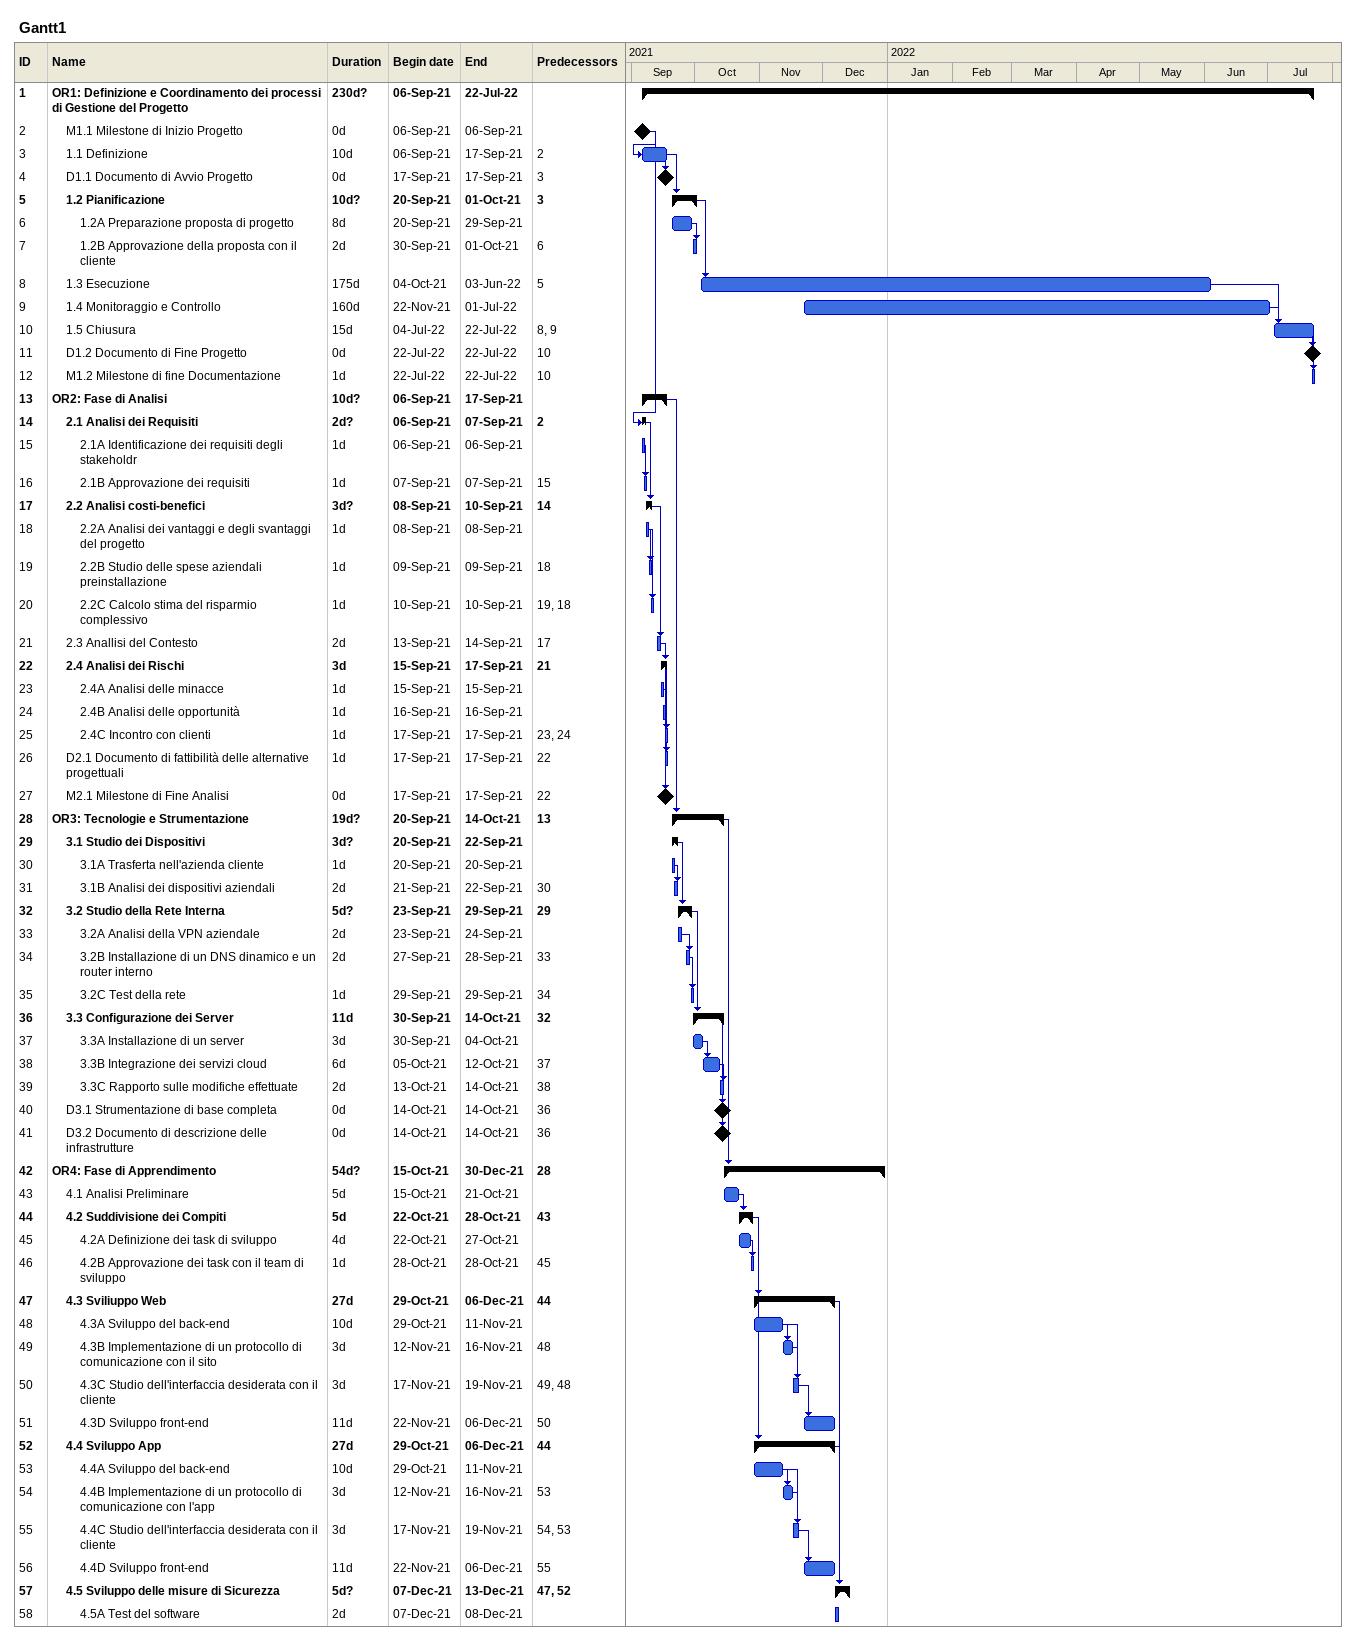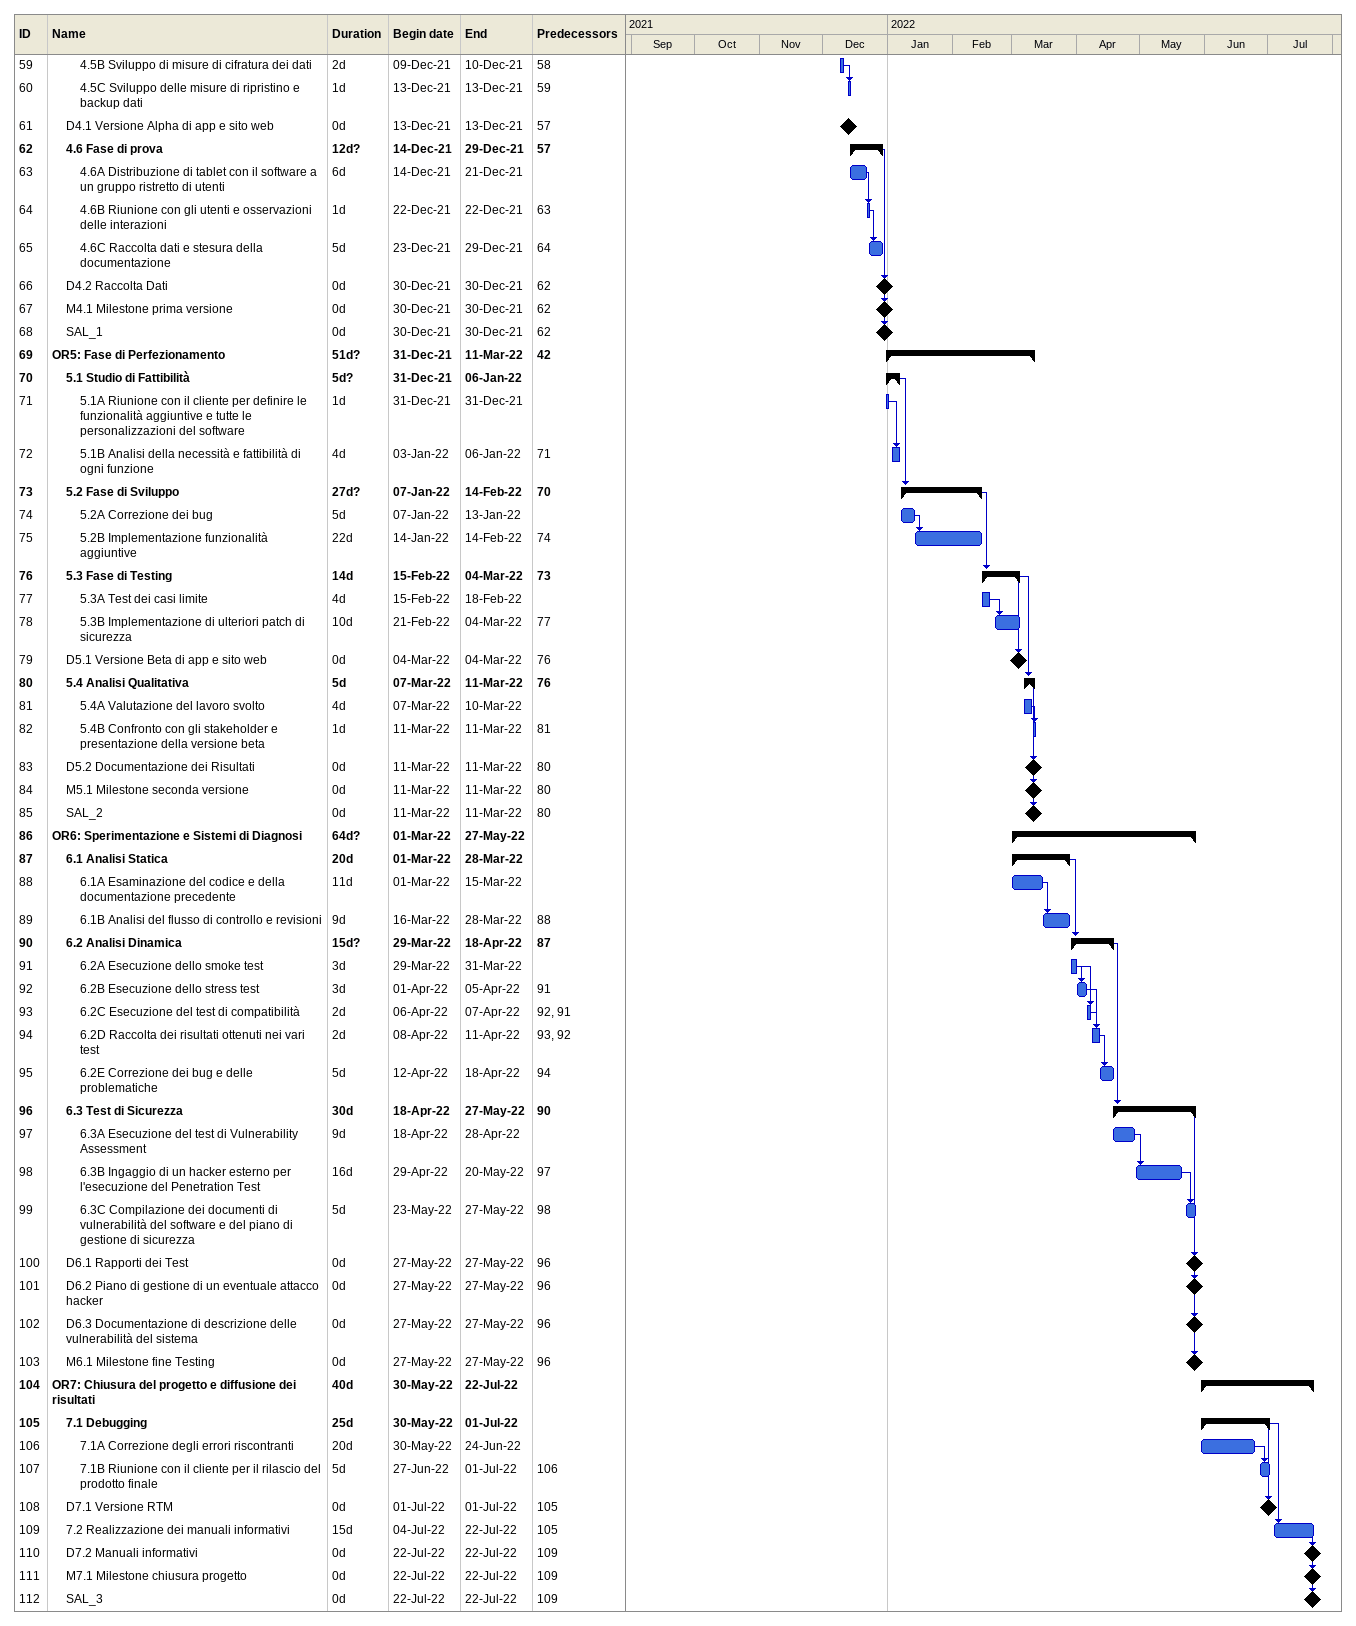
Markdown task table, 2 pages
Gantt1

| ID | Level | Task | Duration | Start | Finish | Predecessors |
|---|---|---|---|---|---|---|
| 1 | 1 | **OR1: Definizione e Coordinamento dei processi di Gestione del Progetto** | 230d? | 2021-09-06 | 2022-07-22 |  |
| 2 | 2 | M1.1 Milestone di Inizio Progetto | 0d | 2021-09-06 | 2021-09-06 |  |
| 3 | 2 | 1.1 Definizione | 10d | 2021-09-06 | 2021-09-17 | 2 |
| 4 | 2 | D1.1 Documento di Avvio Progetto | 0d | 2021-09-17 | 2021-09-17 | 3 |
| 5 | 2 | **1.2 Pianificazione** | 10d? | 2021-09-20 | 2021-10-01 | 3 |
| 6 | 3 | 1.2A Preparazione proposta di progetto | 8d | 2021-09-20 | 2021-09-29 |  |
| 7 | 3 | 1.2B Approvazione della proposta con il cliente | 2d | 2021-09-30 | 2021-10-01 | 6 |
| 8 | 2 | 1.3 Esecuzione | 175d | 2021-10-04 | 2022-06-03 | 5 |
| 9 | 2 | 1.4 Monitoraggio e Controllo | 160d | 2021-11-22 | 2022-07-01 |  |
| 10 | 2 | 1.5 Chiusura | 15d | 2022-07-04 | 2022-07-22 | 8, 9 |
| 11 | 2 | D1.2 Documento di Fine Progetto | 0d | 2022-07-22 | 2022-07-22 | 10 |
| 12 | 2 | M1.2 Milestone di fine Documentazione | 1d | 2022-07-22 | 2022-07-22 | 10 |
| 13 | 1 | **OR2: Fase di Analisi** | 10d? | 2021-09-06 | 2021-09-17 |  |
| 14 | 2 | **2.1 Analisi dei Requisiti** | 2d? | 2021-09-06 | 2021-09-07 | 2 |
| 15 | 3 | 2.1A Identificazione dei requisiti degli stakeholdr | 1d | 2021-09-06 | 2021-09-06 |  |
| 16 | 3 | 2.1B Approvazione dei requisiti | 1d | 2021-09-07 | 2021-09-07 | 15 |
| 17 | 2 | **2.2 Analisi costi-benefici** | 3d? | 2021-09-08 | 2021-09-10 | 14 |
| 18 | 3 | 2.2A Analisi dei vantaggi e degli svantaggi del progetto | 1d | 2021-09-08 | 2021-09-08 |  |
| 19 | 3 | 2.2B Studio delle spese aziendali preinstallazione | 1d | 2021-09-09 | 2021-09-09 | 18 |
| 20 | 3 | 2.2C Calcolo stima del risparmio complessivo | 1d | 2021-09-10 | 2021-09-10 | 19, 18 |
| 21 | 2 | 2.3 Anallisi del Contesto | 2d | 2021-09-13 | 2021-09-14 | 17 |
| 22 | 2 | **2.4 Analisi dei Rischi** | 3d | 2021-09-15 | 2021-09-17 | 21 |
| 23 | 3 | 2.4A Analisi delle minacce | 1d | 2021-09-15 | 2021-09-15 |  |
| 24 | 3 | 2.4B Analisi delle opportunità | 1d | 2021-09-16 | 2021-09-16 |  |
| 25 | 3 | 2.4C Incontro con clienti | 1d | 2021-09-17 | 2021-09-17 | 23, 24 |
| 26 | 2 | D2.1 Documento di fattibilità delle alternative progettuali | 1d | 2021-09-17 | 2021-09-17 | 22 |
| 27 | 2 | M2.1 Milestone di Fine Analisi | 0d | 2021-09-17 | 2021-09-17 | 22 |
| 28 | 1 | **OR3: Tecnologie e Strumentazione** | 19d? | 2021-09-20 | 2021-10-14 | 13 |
| 29 | 2 | **3.1 Studio dei Dispositivi** | 3d? | 2021-09-20 | 2021-09-22 |  |
| 30 | 3 | 3.1A Trasferta nell'azienda cliente | 1d | 2021-09-20 | 2021-09-20 |  |
| 31 | 3 | 3.1B Analisi dei dispositivi aziendali | 2d | 2021-09-21 | 2021-09-22 | 30 |
| 32 | 2 | **3.2 Studio della Rete Interna** | 5d? | 2021-09-23 | 2021-09-29 | 29 |
| 33 | 3 | 3.2A Analisi della VPN aziendale | 2d | 2021-09-23 | 2021-09-24 |  |
| 34 | 3 | 3.2B Installazione di un DNS dinamico e un router interno | 2d | 2021-09-27 | 2021-09-28 | 33 |
| 35 | 3 | 3.2C Test della rete | 1d | 2021-09-29 | 2021-09-29 | 34 |
| 36 | 2 | **3.3 Configurazione dei Server** | 11d | 2021-09-30 | 2021-10-14 | 32 |
| 37 | 3 | 3.3A Installazione di un server | 3d | 2021-09-30 | 2021-10-04 |  |
| 38 | 3 | 3.3B Integrazione dei servizi cloud | 6d | 2021-10-05 | 2021-10-12 | 37 |
| 39 | 3 | 3.3C Rapporto sulle modifiche effettuate | 2d | 2021-10-13 | 2021-10-14 | 38 |
| 40 | 2 | D3.1 Strumentazione di base completa | 0d | 2021-10-14 | 2021-10-14 | 36 |
| 41 | 2 | D3.2 Documento di descrizione delle infrastrutture | 0d | 2021-10-14 | 2021-10-14 | 36 |
| 42 | 1 | **OR4: Fase di Apprendimento** | 54d? | 2021-10-15 | 2021-12-30 | 28 |
| 43 | 2 | 4.1 Analisi Preliminare | 5d | 2021-10-15 | 2021-10-21 |  |
| 44 | 2 | **4.2 Suddivisione dei Compiti** | 5d | 2021-10-22 | 2021-10-28 | 43 |
| 45 | 3 | 4.2A Definizione dei task di sviluppo | 4d | 2021-10-22 | 2021-10-27 |  |
| 46 | 3 | 4.2B Approvazione dei task con il team di sviluppo | 1d | 2021-10-28 | 2021-10-28 | 45 |
| 47 | 2 | **4.3 Sviliuppo Web** | 27d | 2021-10-29 | 2021-12-06 | 44 |
| 48 | 3 | 4.3A Sviluppo del back-end | 10d | 2021-10-29 | 2021-11-11 |  |
| 49 | 3 | 4.3B Implementazione di un protocollo di comunicazione con il sito | 3d | 2021-11-12 | 2021-11-16 | 48 |
| 50 | 3 | 4.3C Studio dell'interfaccia desiderata con il cliente | 3d | 2021-11-17 | 2021-11-19 | 49, 48 |
| 51 | 3 | 4.3D Sviluppo front-end | 11d | 2021-11-22 | 2021-12-06 | 50 |
| 52 | 2 | **4.4 Sviluppo App** | 27d | 2021-10-29 | 2021-12-06 | 44 |
| 53 | 3 | 4.4A Sviluppo del back-end | 10d | 2021-10-29 | 2021-11-11 |  |
| 54 | 3 | 4.4B Implementazione di un protocollo di comunicazione con l'app | 3d | 2021-11-12 | 2021-11-16 | 53 |
| 55 | 3 | 4.4C Studio dell'interfaccia desiderata con il cliente | 3d | 2021-11-17 | 2021-11-19 | 54, 53 |
| 56 | 3 | 4.4D Sviluppo front-end | 11d | 2021-11-22 | 2021-12-06 | 55 |
| 57 | 2 | **4.5 Sviluppo delle misure di Sicurezza** | 5d? | 2021-12-07 | 2021-12-13 | 47, 52 |
| 58 | 3 | 4.5A Test del software | 2d | 2021-12-07 | 2021-12-08 |  |
| 59 | 3 | 4.5B Sviluppo di misure di cifratura dei dati | 2d | 2021-12-09 | 2021-12-10 | 58 |
| 60 | 3 | 4.5C Sviluppo delle misure di ripristino e backup dati | 1d | 2021-12-13 | 2021-12-13 | 59 |
| 61 | 2 | D4.1 Versione Alpha di app e sito web | 0d | 2021-12-13 | 2021-12-13 | 57 |
| 62 | 2 | **4.6 Fase di prova** | 12d? | 2021-12-14 | 2021-12-29 | 57 |
| 63 | 3 | 4.6A Distribuzione di tablet con il software a un gruppo ristretto di utenti | 6d | 2021-12-14 | 2021-12-21 |  |
| 64 | 3 | 4.6B Riunione con gli utenti e osservazioni delle interazioni | 1d | 2021-12-22 | 2021-12-22 | 63 |
| 65 | 3 | 4.6C Raccolta dati e stesura della documentazione | 5d | 2021-12-23 | 2021-12-29 | 64 |
| 66 | 2 | D4.2 Raccolta Dati | 0d | 2021-12-30 | 2021-12-30 | 62 |
| 67 | 2 | M4.1 Milestone prima versione | 0d | 2021-12-30 | 2021-12-30 | 62 |
| 68 | 2 | SAL_1 | 0d | 2021-12-30 | 2021-12-30 | 62 |
| 69 | 1 | **OR5: Fase di Perfezionamento** | 51d? | 2021-12-31 | 2022-03-11 | 42 |
| 70 | 2 | **5.1 Studio di Fattibilità** | 5d? | 2021-12-31 | 2022-01-06 |  |
| 71 | 3 | 5.1A Riunione con il cliente per definire le funzionalità aggiuntive e tutte le personalizzazioni del software | 1d | 2021-12-31 | 2021-12-31 |  |
| 72 | 3 | 5.1B Analisi della necessità e fattibilità di ogni funzione | 4d | 2022-01-03 | 2022-01-06 | 71 |
| 73 | 2 | **5.2 Fase di Sviluppo** | 27d? | 2022-01-07 | 2022-02-14 | 70 |
| 74 | 3 | 5.2A Correzione dei bug | 5d | 2022-01-07 | 2022-01-13 |  |
| 75 | 3 | 5.2B Implementazione funzionalità aggiuntive | 22d | 2022-01-14 | 2022-02-14 | 74 |
| 76 | 2 | **5.3 Fase di Testing** | 14d | 2022-02-15 | 2022-03-04 | 73 |
| 77 | 3 | 5.3A Test dei casi limite | 4d | 2022-02-15 | 2022-02-18 |  |
| 78 | 3 | 5.3B Implementazione di ulteriori patch di sicurezza | 10d | 2022-02-21 | 2022-03-04 | 77 |
| 79 | 2 | D5.1 Versione Beta di app e sito web | 0d | 2022-03-04 | 2022-03-04 | 76 |
| 80 | 2 | **5.4 Analisi Qualitativa** | 5d | 2022-03-07 | 2022-03-11 | 76 |
| 81 | 3 | 5.4A Valutazione del lavoro svolto | 4d | 2022-03-07 | 2022-03-10 |  |
| 82 | 3 | 5.4B Confronto con gli stakeholder e presentazione della versione beta | 1d | 2022-03-11 | 2022-03-11 | 81 |
| 83 | 2 | D5.2 Documentazione dei Risultati | 0d | 2022-03-11 | 2022-03-11 | 80 |
| 84 | 2 | M5.1 Milestone seconda versione | 0d | 2022-03-11 | 2022-03-11 | 80 |
| 85 | 2 | SAL_2 | 0d | 2022-03-11 | 2022-03-11 | 80 |
| 86 | 1 | **OR6: Sperimentazione e Sistemi di Diagnosi** | 64d? | 2022-03-01 | 2022-05-27 |  |
| 87 | 2 | **6.1 Analisi Statica** | 20d | 2022-03-01 | 2022-03-28 |  |
| 88 | 3 | 6.1A Esaminazione del codice e della documentazione precedente | 11d | 2022-03-01 | 2022-03-15 |  |
| 89 | 3 | 6.1B Analisi del flusso di controllo e revisioni | 9d | 2022-03-16 | 2022-03-28 | 88 |
| 90 | 2 | **6.2 Analisi Dinamica** | 15d? | 2022-03-29 | 2022-04-18 | 87 |
| 91 | 3 | 6.2A Esecuzione dello smoke test | 3d | 2022-03-29 | 2022-03-31 |  |
| 92 | 3 | 6.2B Esecuzione dello stress test | 3d | 2022-04-01 | 2022-04-05 | 91 |
| 93 | 3 | 6.2C Esecuzione del test di compatibilità | 2d | 2022-04-06 | 2022-04-07 | 92, 91 |
| 94 | 3 | 6.2D Raccolta dei risultati ottenuti nei vari test | 2d | 2022-04-08 | 2022-04-11 | 93, 92 |
| 95 | 3 | 6.2E Correzione dei bug e delle problematiche | 5d | 2022-04-12 | 2022-04-18 | 94 |
| 96 | 2 | **6.3 Test di Sicurezza** | 30d | 2022-04-18 | 2022-05-27 | 90 |
| 97 | 3 | 6.3A Esecuzione del test di Vulnerability Assessment | 9d | 2022-04-18 | 2022-04-28 |  |
| 98 | 3 | 6.3B Ingaggio di un hacker esterno per l'esecuzione del Penetration Test | 16d | 2022-04-29 | 2022-05-20 | 97 |
| 99 | 3 | 6.3C Compilazione dei documenti di vulnerabilità del software e del piano di gestione di sicurezza | 5d | 2022-05-23 | 2022-05-27 | 98 |
| 100 | 2 | D6.1 Rapporti dei Test | 0d | 2022-05-27 | 2022-05-27 | 96 |
| 101 | 2 | D6.2 Piano di gestione di un eventuale attacco hacker | 0d | 2022-05-27 | 2022-05-27 | 96 |
| 102 | 2 | D6.3 Documentazione di descrizione delle vulnerabilità del sistema | 0d | 2022-05-27 | 2022-05-27 | 96 |
| 103 | 2 | M6.1 Milestone fine Testing | 0d | 2022-05-27 | 2022-05-27 | 96 |
| 104 | 1 | **OR7: Chiusura del progetto e diffusione dei risultati** | 40d | 2022-05-30 | 2022-07-22 |  |
| 105 | 2 | **7.1 Debugging** | 25d | 2022-05-30 | 2022-07-01 |  |
| 106 | 3 | 7.1A Correzione degli errori riscontranti | 20d | 2022-05-30 | 2022-06-24 |  |
| 107 | 3 | 7.1B Riunione con il cliente per il rilascio del prodotto finale | 5d | 2022-06-27 | 2022-07-01 | 106 |
| 108 | 2 | D7.1 Versione RTM | 0d | 2022-07-01 | 2022-07-01 | 105 |
| 109 | 2 | 7.2 Realizzazione dei manuali informativi | 15d | 2022-07-04 | 2022-07-22 | 105 |
| 110 | 2 | D7.2 Manuali informativi | 0d | 2022-07-22 | 2022-07-22 | 109 |
| 111 | 2 | M7.1 Milestone chiusura progetto | 0d | 2022-07-22 | 2022-07-22 | 109 |
| 112 | 2 | SAL_3 | 0d | 2022-07-22 | 2022-07-22 | 109 |
